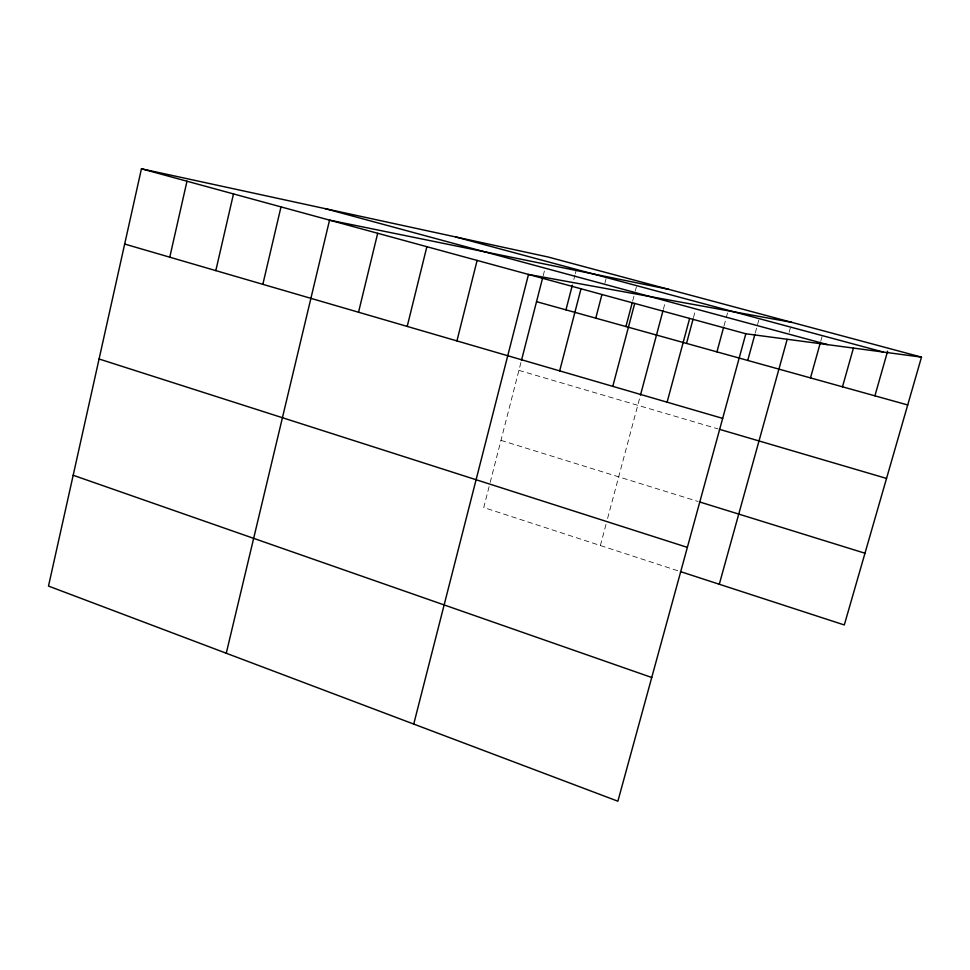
<?xml version="1.0" encoding="UTF-8"?>
<svg xmlns="http://www.w3.org/2000/svg" width="970" height="970" viewBox="0 0 970 970"><rect width="100%" height="100%" fill="white"/><g stroke="black" fill="none" stroke-linecap="round" stroke-linejoin="round"><path stroke-width="0.73" stroke-dasharray="4.85 3.64" d="M489.11 486.625L483.739 507.54L679.048 571.148M490.177 482.429L521.108 361.81M543.188 275.722L544.667 269.951M573.84 279.409L574.967 275.068M575.343 273.613L576.471 269.26M604.904 283.155L606.056 278.79M632.682 300.979L634.938 292.455M635.314 291.036L636.429 286.768M600.369 545.528L606.456 522.721M607.596 518.429L640.091 396.548M663.347 309.345L664.874 303.622M693.489 317.554L695.041 311.807M724.008 325.871L727.536 312.873M755.303 332.843L758.892 319.761M789.131 332.286L790.307 328.03M820.862 340.87L822.063 336.59M518.914 370.358L717.97 428.873M500.969 440.356L698.097 501.478"/><path stroke-width="1.45" d="M921.5 357.13L547.989 256.977L141.438 168.792L48.5 586.074L617.878 801.208L745.833 333.765L921.5 357.13L844.3 624.959L680.467 571.609M169.774 257.195L186.98 181.22M215.813 270.618L233.491 193.915M262.846 284.331L280.997 206.889M226.265 653.234L329.545 220.141L668.682 289.339M358.536 312.231L377.682 233.285M407.206 326.417L426.861 246.707M456.931 340.919L477.119 260.421M413.729 724.069L528.492 274.449L791.872 322.367M521.472 360.379L542.448 278.608M565.959 309.866L572.336 285.216M559.678 370.867L581.006 288.781M595.762 318.16L601.861 294.819M625.929 326.55L632.307 302.397M612.785 386.351L634.707 303.44M640.479 395.093L662.971 310.764M667.105 402.186L689.634 318.427M686.53 343.416L693.101 318.997M716.939 351.88L723.608 327.314M747.737 360.452L754.915 334.298M719.291 584.255L787.167 339.367M810.496 377.912L820.462 342.289M842.481 386.812L853.418 348.121M874.891 395.833L887.635 351.152M455.645 236.947L883.27 352.037M325.277 208.671L827.665 344.653M141.438 168.792L745.833 333.765M536.531 301.67L907.714 404.963M124.681 244.052L722.662 418.385M719.413 429.31L886.531 478.428M699.54 501.926L864.973 553.227M99.073 358.997L687.366 547.371M73.186 475.264L651.743 677.496"/></g></svg>
